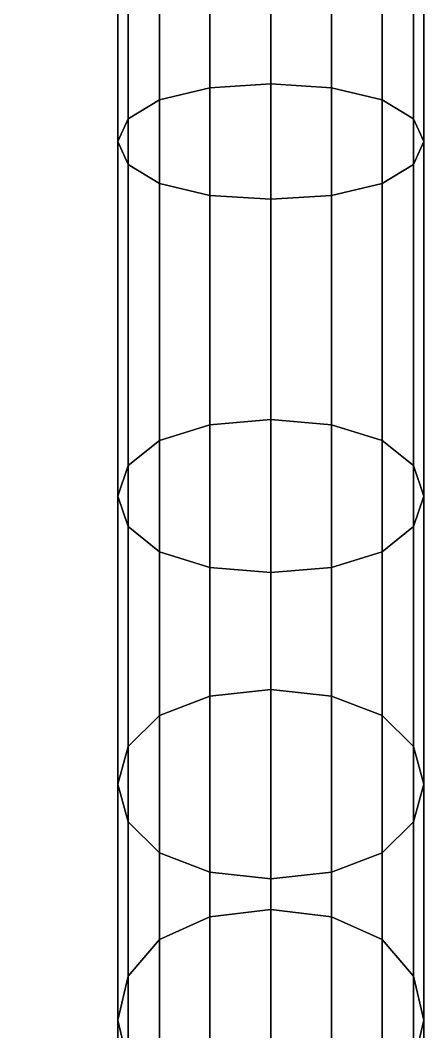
# Model space of a CAD drawing. Extents: x -10606 to 81047, y -69897 to 84397.
# Drawn here: x 862 to 6756, y 19271 to 34024 of the extents above; entities that cross this region are included whole.
import ezdxf

# ---------------------------------------------------------------- set-up
doc = ezdxf.new("R2010")
doc.units = 0

msp = doc.modelspace()

# ---------------------------------------------------------------- linework, layer by layer
for points in [[(2896.203125, 38880.859375, 1970.715576), (3632.53125, 38997.050781, 2383.972656), (3632.53125, 33037.203125, 2976.486328), (2896.203125, 32865.132813, 2588.102539)], [(3632.53125, 38997.050781, 2383.972656), (4521.203125, 39035.785156, 2521.725098), (4521.203125, 33094.5625, 3105.94751), (3632.53125, 33037.203125, 2976.486328)], [(4521.203125, 39035.785156, 2521.725098), (5409.875, 38997.050781, 2383.972656), (5409.875, 33037.203125, 2976.486328), (4521.203125, 33094.5625, 3105.94751)], [(5409.875, 38997.050781, 2383.972656), (6146.203125, 38880.855469, 1970.715576), (6146.203125, 32865.132813, 2588.102539), (5409.875, 33037.203125, 2976.486328)], [(2439.171875, 38693.65625, 1304.912598), (2896.203125, 38880.859375, 1970.715576), (2896.203125, 32865.132813, 2588.102539), (2439.171875, 32587.90625, 1962.373047)], [(6603.234375, 38693.65625, 1304.912598), (6603.234375, 32587.90625, 1962.373047), (6146.203125, 32865.132813, 2588.102539), (6146.203125, 38880.855469, 1970.715576)], [(2286.828125, 38467.722656, 501.357239), (2439.171875, 38693.65625, 1304.912598), (2439.171875, 32587.90625, 1962.373047), (2286.828125, 32253.322266, 1207.182373)], [(6755.578125, 38467.722656, 501.357239), (6755.578125, 32253.322266, 1207.182373), (6603.234375, 32587.90625, 1962.373047), (6603.234375, 38693.65625, 1304.912598)], [(2439.171875, 38241.789063, -302.19809), (2286.828125, 38467.722656, 501.357239), (2286.828125, 32253.322266, 1207.182373), (2439.171875, 31918.738281, 451.991638)], [(6603.234375, 38241.789063, -302.19809), (6603.234375, 31918.738281, 451.991638), (6755.578125, 32253.322266, 1207.182373), (6755.578125, 38467.722656, 501.357239)], [(2896.203125, 38054.585938, -968.001099), (2439.171875, 38241.789063, -302.19809), (2439.171875, 31918.738281, 451.991638), (2896.203125, 31641.511719, -173.737762)], [(6146.203125, 38054.585938, -968.001099), (6146.203125, 31641.511719, -173.737762), (6603.234375, 31918.738281, 451.991638), (6603.234375, 38241.789063, -302.19809)], [(2896.203125, 38054.585938, -968.001099), (2896.203125, 31641.511719, -173.737762), (3632.53125, 31469.439453, -562.121582), (3632.53125, 37938.390625, -1381.258179)], [(3632.53125, 37938.390625, -1381.258179), (3632.53125, 31469.439453, -562.121582), (4521.203125, 31412.082031, -691.582825), (4521.203125, 37899.660156, -1519.010498)], [(4521.203125, 37899.660156, -1519.010498), (4521.203125, 31412.082031, -691.582825), (5409.875, 31469.439453, -562.121582), (5409.875, 37938.390625, -1381.258179)], [(5409.875, 37938.390625, -1381.258179), (5409.875, 31469.439453, -562.121582), (6146.203125, 31641.511719, -173.737762), (6146.203125, 38054.585938, -968.001099)], [(3632.53125, 33037.203125, 2976.486328), (4521.203125, 33094.5625, 3105.94751), (4521.203125, 28200.210938, 4090.199707), (3632.53125, 28124.125, 3972.550293)], [(4521.203125, 33094.5625, 3105.94751), (5409.875, 33037.203125, 2976.486328), (5409.875, 28124.125, 3972.550293), (4521.203125, 28200.210938, 4090.199707)], [(2896.203125, 32865.132813, 2588.102539), (3632.53125, 33037.203125, 2976.486328), (3632.53125, 28124.125, 3972.550293), (2896.203125, 27895.865234, 3619.602539)], [(5409.875, 33037.203125, 2976.486328), (6146.203125, 32865.132813, 2588.102539), (6146.203125, 27895.865234, 3619.602539), (5409.875, 28124.125, 3972.550293)], [(2439.171875, 32587.90625, 1962.373047), (2896.203125, 32865.132813, 2588.102539), (2896.203125, 27895.865234, 3619.602539), (2439.171875, 27528.115234, 3050.964111)], [(6603.234375, 32587.90625, 1962.373047), (6603.234375, 27528.115234, 3050.964111), (6146.203125, 27895.865234, 3619.602539), (6146.203125, 32865.132813, 2588.102539)], [(2286.828125, 32253.322266, 1207.182373), (2439.171875, 32587.90625, 1962.373047), (2439.171875, 27528.115234, 3050.964111), (2286.828125, 27084.279297, 2364.676514)], [(6755.578125, 32253.322266, 1207.182373), (6755.578125, 27084.279297, 2364.676514), (6603.234375, 27528.115234, 3050.964111), (6603.234375, 32587.90625, 1962.373047)], [(2439.171875, 31918.738281, 451.991638), (2286.828125, 32253.322266, 1207.182373), (2286.828125, 27084.279297, 2364.676514), (2439.171875, 26640.441406, 1678.389038)], [(6603.234375, 31918.738281, 451.991638), (6603.234375, 26640.441406, 1678.389038), (6755.578125, 27084.279297, 2364.676514), (6755.578125, 32253.322266, 1207.182373)], [(2896.203125, 31641.511719, -173.737762), (2439.171875, 31918.738281, 451.991638), (2439.171875, 26640.441406, 1678.389038), (2896.203125, 26272.691406, 1109.750732)], [(6146.203125, 31641.511719, -173.737762), (6146.203125, 26272.691406, 1109.750732), (6603.234375, 26640.441406, 1678.389038), (6603.234375, 31918.738281, 451.991638)], [(2896.203125, 31641.511719, -173.737762), (2896.203125, 26272.691406, 1109.750732), (3632.53125, 26044.431641, 756.802795), (3632.53125, 31469.439453, -562.121582)], [(5409.875, 31469.439453, -562.121582), (5409.875, 26044.431641, 756.802795), (6146.203125, 26272.691406, 1109.750732), (6146.203125, 31641.511719, -173.737762)], [(3632.53125, 31469.439453, -562.121582), (3632.53125, 26044.431641, 756.802795), (4521.203125, 25968.345703, 639.153503), (4521.203125, 31412.082031, -691.582825)], [(4521.203125, 31412.082031, -691.582825), (4521.203125, 25968.345703, 639.153503), (5409.875, 26044.431641, 756.802795), (5409.875, 31469.439453, -562.121582)], [(3632.53125, 28124.125, 3972.550293), (4521.203125, 28200.210938, 4090.199707), (4521.203125, 24261.59375, 5484.450684), (3632.53125, 24167.564453, 5380.785156)], [(4521.203125, 28200.210938, 4090.199707), (5409.875, 28124.125, 3972.550293), (5409.875, 24167.564453, 5380.785156), (4521.203125, 24261.59375, 5484.450684)], [(2896.203125, 27895.865234, 3619.602539), (3632.53125, 28124.125, 3972.550293), (3632.53125, 24167.564453, 5380.785156), (2896.203125, 23885.480469, 5069.787598)], [(5409.875, 28124.125, 3972.550293), (6146.203125, 27895.865234, 3619.602539), (6146.203125, 23885.480469, 5069.787598), (5409.875, 24167.564453, 5380.785156)], [(2439.171875, 27528.115234, 3050.964111), (2896.203125, 27895.865234, 3619.602539), (2896.203125, 23885.480469, 5069.787598), (2439.171875, 23431.007813, 4568.736328)], [(6603.234375, 27528.115234, 3050.964111), (6603.234375, 23431.009766, 4568.736328), (6146.203125, 23885.480469, 5069.787598), (6146.203125, 27895.865234, 3619.602539)], [(2286.828125, 27084.279297, 2364.676514), (2439.171875, 27528.115234, 3050.964111), (2439.171875, 23431.007813, 4568.736328), (2286.828125, 22882.509766, 3964.019287)], [(6755.578125, 27084.279297, 2364.676514), (6755.578125, 22882.509766, 3964.019287), (6603.234375, 23431.009766, 4568.736328), (6603.234375, 27528.115234, 3050.964111)], [(2439.171875, 26640.441406, 1678.389038), (2286.828125, 27084.279297, 2364.676514), (2286.828125, 22882.509766, 3964.019287), (2439.171875, 22334.009766, 3359.302246)], [(6603.234375, 26640.441406, 1678.389038), (6603.234375, 22334.009766, 3359.302246), (6755.578125, 22882.509766, 3964.019287), (6755.578125, 27084.279297, 2364.676514)], [(2896.203125, 26272.691406, 1109.750732), (2439.171875, 26640.441406, 1678.389038), (2439.171875, 22334.009766, 3359.302246), (2896.203125, 21879.539063, 2858.250732)], [(6146.203125, 26272.691406, 1109.750732), (6146.203125, 21879.539063, 2858.250732), (6603.234375, 22334.009766, 3359.302246), (6603.234375, 26640.441406, 1678.389038)], [(2896.203125, 26272.691406, 1109.750732), (2896.203125, 21879.539063, 2858.250732), (3632.53125, 21597.453125, 2547.253418), (3632.53125, 26044.431641, 756.802795)], [(5409.875, 26044.431641, 756.802795), (5409.875, 21597.453125, 2547.253418), (6146.203125, 21879.539063, 2858.250732), (6146.203125, 26272.691406, 1109.750732)], [(3632.53125, 26044.431641, 756.802795), (3632.53125, 21597.453125, 2547.253418), (4521.203125, 21503.425781, 2443.587646), (4521.203125, 25968.345703, 639.153503)], [(4521.203125, 25968.345703, 639.153503), (4521.203125, 21503.425781, 2443.587646), (5409.875, 21597.453125, 2547.253418), (5409.875, 26044.431641, 756.802795)], [(3632.53125, 24167.564453, 5380.785156), (4521.203125, 24261.59375, 5484.450684), (4521.203125, 21055.333984, 7303.242676), (3632.53125, 20945.287109, 7214.083008)], [(4521.203125, 24261.59375, 5484.450684), (5409.875, 24167.564453, 5380.785156), (5409.875, 20945.287109, 7214.083008), (4521.203125, 21055.333984, 7303.242676)], [(2896.203125, 23885.480469, 5069.787598), (3632.53125, 24167.564453, 5380.785156), (3632.53125, 20945.287109, 7214.083008), (2896.203125, 20615.148438, 6946.603516)], [(5409.875, 24167.564453, 5380.785156), (6146.203125, 23885.480469, 5069.787598), (6146.203125, 20615.150391, 6946.603516), (5409.875, 20945.287109, 7214.083008)], [(2439.171875, 23431.007813, 4568.736328), (2896.203125, 23885.480469, 5069.787598), (2896.203125, 20615.148438, 6946.603516), (2439.171875, 20083.259766, 6515.665039)], [(6603.234375, 23431.009766, 4568.736328), (6603.234375, 20083.259766, 6515.665039), (6146.203125, 20615.150391, 6946.603516), (6146.203125, 23885.480469, 5069.787598)], [(2286.828125, 22882.509766, 3964.019287), (2439.171875, 23431.007813, 4568.736328), (2439.171875, 20083.259766, 6515.665039), (2286.828125, 19441.324219, 5995.566406)], [(6755.578125, 22882.509766, 3964.019287), (6755.578125, 19441.324219, 5995.566406), (6603.234375, 20083.259766, 6515.665039), (6603.234375, 23431.009766, 4568.736328)], [(2439.171875, 22334.009766, 3359.302246), (2286.828125, 22882.509766, 3964.019287), (2286.828125, 19441.324219, 5995.566406), (2439.171875, 18799.388672, 5475.468262)], [(6603.234375, 22334.009766, 3359.302246), (6603.234375, 18799.388672, 5475.468262), (6755.578125, 19441.324219, 5995.566406), (6755.578125, 22882.509766, 3964.019287)], [(2896.203125, 21879.539063, 2858.250732), (2439.171875, 22334.009766, 3359.302246), (2439.171875, 18799.388672, 5475.468262), (2896.203125, 18267.5, 5044.529297)], [(6146.203125, 21879.539063, 2858.250732), (6146.203125, 18267.5, 5044.529297), (6603.234375, 18799.388672, 5475.468262), (6603.234375, 22334.009766, 3359.302246)], [(2896.203125, 21879.539063, 2858.250732), (2896.203125, 18267.5, 5044.529297), (3632.53125, 17937.361328, 4777.050293), (3632.53125, 21597.453125, 2547.253418)], [(5409.875, 21597.453125, 2547.253418), (5409.875, 17937.361328, 4777.050293), (6146.203125, 18267.5, 5044.529297), (6146.203125, 21879.539063, 2858.250732)], [(3632.53125, 21597.453125, 2547.253418), (3632.53125, 17937.361328, 4777.050293), (4521.203125, 17827.316406, 4687.890625), (4521.203125, 21503.425781, 2443.587646)], [(4521.203125, 21503.425781, 2443.587646), (4521.203125, 17827.316406, 4687.890625), (5409.875, 17937.361328, 4777.050293), (5409.875, 21597.453125, 2547.253418)], [(3632.53125, 20945.287109, 7214.083008), (4521.203125, 21055.333984, 7303.242676), (4521.203125, 18358.054688, 9561.116211), (3632.53125, 18235.052734, 9485.335938)], [(4521.203125, 21055.333984, 7303.242676), (5409.875, 20945.287109, 7214.083008), (5409.875, 18235.054688, 9485.335938), (4521.203125, 18358.054688, 9561.116211)], [(2896.203125, 20615.148438, 6946.603516), (3632.53125, 20945.287109, 7214.083008), (3632.53125, 18235.052734, 9485.335938), (2896.203125, 17866.048828, 9257.996094)], [(5409.875, 20945.287109, 7214.083008), (6146.203125, 20615.150391, 6946.603516), (6146.203125, 17866.050781, 9257.996094), (5409.875, 18235.054688, 9485.335938)], [(-2014.132446, 20626.482422, -152515.59375), (263.399017, 17411.9375, -157800.09375), (1205.416626, 17262.603516, -157094.25), (-961.683716, 20477.1875, -151949.796875)], [(2439.171875, 20083.259766, 6515.665039), (2896.203125, 20615.148438, 6946.603516), (2896.203125, 17866.048828, 9257.996094), (2439.171875, 17271.541016, 8891.725586)], [(6603.234375, 20083.259766, 6515.665039), (6603.234375, 17271.542969, 8891.725586), (6146.203125, 17866.050781, 9257.996094), (6146.203125, 20615.150391, 6946.603516)], [(-961.683716, 20477.1875, -151949.796875), (1205.416626, 17262.603516, -157094.25), (1985.945557, 16814.601563, -156471.015625), (-89.654617, 20029.302734, -151422.578125)], [(2286.828125, 19441.324219, 5995.566406), (2439.171875, 20083.259766, 6515.665039), (2439.171875, 17271.541016, 8891.725586), (2286.828125, 16554.033203, 8449.674805)], [(6755.578125, 19441.324219, 5995.566406), (6755.578125, 16554.035156, 8449.674805), (6603.234375, 17271.542969, 8891.725586), (6603.234375, 20083.259766, 6515.665039)], [(1985.945557, 16814.601563, -156471.015625), (2470.411865, 16092.820313, -156031.625), (451.604828, 19307.708984, -151015.421875), (-89.654617, 20029.302734, -151422.578125)], [(2439.171875, 18799.388672, 5475.468262), (2286.828125, 19441.324219, 5995.566406), (2286.828125, 16554.033203, 8449.674805), (2439.171875, 15836.525391, 8007.624023)], [(6603.234375, 18799.388672, 5475.468262), (6603.234375, 15836.525391, 8007.624023), (6755.578125, 16554.035156, 8449.674805), (6755.578125, 19441.324219, 5995.566406)], [(2470.411865, 16092.820313, -156031.625), (2631.900635, 15221.705078, -155810.46875), (632.024658, 18436.822266, -150766.125), (451.604828, 19307.708984, -151015.421875)]]:
    msp.add_3dface(points)

doc.saveas('drawing.dxf')
